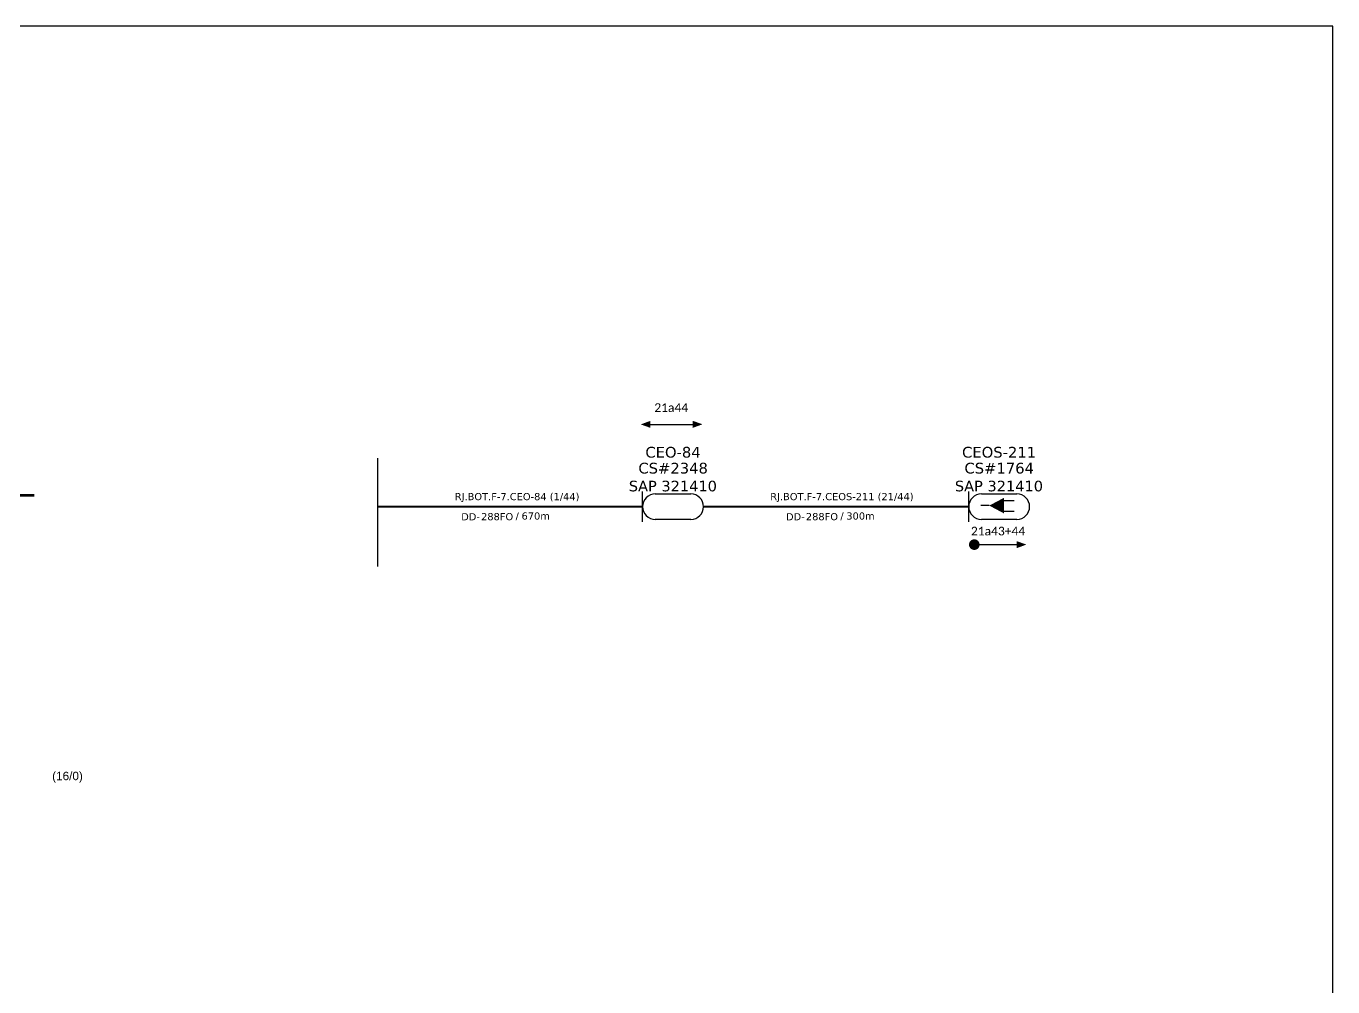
# Model space of a CAD drawing. Extents: x -89 to 2622484776, y -1852823961 to 1299.
# Drawn here: x 345.5 to 749.2, y 1002 to 1299 of the extents above; entities that cross this region are included whole.
import ezdxf
from ezdxf.enums import TextEntityAlignment as Align

# ---------------------------------------------------------------- set-up
doc = ezdxf.new("R2010")
doc.units = 0
for name, color, linetype, lineweight in [("20.0-LEGENDA DOS CDO'S", 1, 'Continuous', 0), ('20.1-CDO_INTERIOR', 1, 'Continuous', 0), ('40.1-ETIQUETAS', 1, 'Continuous', 20)]:
    doc.layers.add(name, color=color, linetype=linetype, lineweight=lineweight)
for name, color, linetype in [('20.4-CEOS', 1, 'Continuous'), ('20.5-CABO AÉREO', 1, 'Continuous'), ('CAP a instalar', 1, 'Continuous'), ('CEO', 5, 'Continuous'), ('SETA', 7, 'Continuous')]:
    doc.layers.add(name, color=color, linetype=linetype)
doc.styles.add('ARIAL', font='arial.ttf')
doc.styles.add('siredit', font='verdana.ttf')
doc.linetypes.add('FENCELINE1', pattern='A,0.25,-0.1,[133,ltypeshp.shx,S=0.1,R=0,X=-0.1,Y=0],-0.1,1', length=1.45)

# ---------------------------------------------------------------- blocks, each defined once
blk = doc.blocks.new('CDOI_INT')
at = {"layer": '20.1-CDO_INTERIOR', "color": 0, "lineweight": 18}
blk.add_lwpolyline([(4.25, -4.25), (4.25, 4.25), (0, 4.25), (0, -4.25)], close=True, dxfattribs=at)
blk.add_circle((2.12, 0), 1.36, dxfattribs=at)
blk.add_arc((0, 0), 4.25, 270, 90, dxfattribs=at)
at = {"layer": "20.0-LEGENDA DOS CDO'S", "color": 0, "style": 'ARIAL'}
for tag, p in [('CDO_N', (-0.08, 10.38)), ('SPLITER_1', (21.18, 10.38)), ('SURVEY', (-0.08, 8.2)), ('SPLITER_2', (21.19, 8.68)), ('SAP', (-0.08, 6.23)), ('1:XX', (5.94, -2.22)), ('UMS', (5.94, -4.24))]:
    blk.add_attdef(tag, p, '', height=1.36, dxfattribs=at)
blk.add_attdef('FIBRAS_UTILIZADAS', text='', height=1.36, dxfattribs=at).set_placement((15.34, 10.38), align=Align.CENTER)
blk = doc.blocks.new('ETIQUETA_RS5F')
at = {"layer": '40.1-ETIQUETAS', "color": 0, "style": 'siredit'}
blk.add_text('/', height=1.5, dxfattribs=at).set_placement((1.58, -1.95), align=Align.MIDDLE_RIGHT)
for tag, p in [('ETIQUETA_R_SECUNDARIA', (1.21, 2.1)), ('ETIQUETA_R_PRIMARIA', (1.21, 4.1)), ('F_ATIVAS/F_MORTAS', (1.14, -4.24))]:
    blk.add_attdef(tag, text='', height=1.5, dxfattribs=at).set_placement(p, align=Align.MIDDLE_CENTER)
for tag, p in [('TIPO_CABO', (-6.58, -2.12)), ('CAP_CABO', (0.4, -2.09))]:
    blk.add_attdef(tag, text='', height=1.5, dxfattribs=at).set_placement(p, align=Align.MIDDLE_RIGHT)
blk.add_attdef('METROS', text='', height=1.5, dxfattribs=at).set_placement((2.14, -1.95), align=Align.MIDDLE_LEFT)
for tag, p in [('FUSÃO_1', (0.85, -8.39)), ('FUSÃO_2', (0.85, -10.6)), ('FUSÃO_3', (0.85, -12.93)), ('FUSÃO_4', (0.85, -15.14)), ('FUSÃO_5', (0.85, -17.16))]:
    blk.add_attdef(tag, text='', height=1.5, dxfattribs=at).set_placement(p, align=Align.CENTER)

msp = doc.modelspace()

# ---------------------------------------------------------------- linework, layer by layer
msp.add_lwpolyline([(-89.32, 705.02), (749.25, 705.02), (749.25, 1299.02), (-89.32, 1299.02), (-89.32, 705.02)])
at = {"color": 7}
for points in [[(538.37, 1175.92), (551.45, 1175.92)], [(638.45, 1138.74), (651.53, 1138.74)]]:
    msp.add_lwpolyline(points, dxfattribs=at)
at = {"color": 7, "ltscale": 0.5}
msp.add_lwpolyline([(454.04, 1165.5), (454.04, 1132)], dxfattribs=at)
at = {"color": 7, "const_width": 1.64}
msp.add_lwpolyline([(637.63, 1138.73, 1), (639.27, 1138.74, 1)], format="xyb", close=True, dxfattribs=at)
at = {"layer": '20.4-CEOS', "color": 7}
for p, q in [((539.87, 1154.39), (550.87, 1154.39)), ((640.63, 1154.39), (651.63, 1154.39)), ((550.87, 1146.55), (539.87, 1146.55)), ((651.63, 1146.55), (640.63, 1146.55))]:
    msp.add_line(p, q, dxfattribs=at)
for points in [[(535.95, 1145.75), (535.95, 1155.2)], [(636.71, 1145.75), (636.71, 1155.2)], [(647.42, 1152.36), (650.76, 1152.36)], [(643.08, 1150.8), (640.44, 1150.8)], [(647.42, 1149.09), (650.76, 1149.09)]]:
    msp.add_lwpolyline(points, dxfattribs=at)
msp.add_lwpolyline([(643.08, 1150.8, 0, 4.84, 0), (647.62, 1150.8, 4.84, 4.84, 0)], format="xyseb", dxfattribs=at)
for centre, start, end in [((539.87, 1150.47), 90, 270), ((550.87, 1150.47), 270, 90), ((640.63, 1150.47), 90, 270), ((651.63, 1150.47), 270, 90)]:
    msp.add_arc(centre, 3.92, start, end, dxfattribs=at)
at = {"layer": '20.5-CABO AÉREO', "color": 7, "ltscale": 8, "const_width": 0.655}
for points in [[(454.04, 1150.47), (535.95, 1150.47)], [(554.79, 1150.47), (636.71, 1150.47)]]:
    msp.add_lwpolyline(points, dxfattribs=at)
at = {"layer": 'CAP a instalar', "color": 7, "ltscale": 5.3, "const_width": 0.734}
msp.add_lwpolyline([(236.73, 1153.98), (348.03, 1153.98)], dxfattribs=at)
at = {"layer": 'SETA', "color": 7}
for points in [[(538.38, 1174.83), (535.37, 1175.9), (538.37, 1177.01)], [(551.44, 1177.01), (554.45, 1175.94), (551.45, 1174.83)], [(651.52, 1139.83), (654.53, 1138.75), (651.53, 1137.64)]]:
    msp.add_solid(points, dxfattribs=at)

# ---------------------------------------------------------------- block references
at = {"layer": '40.1-ETIQUETAS', "color": 7}
ref = msp.add_blockref('ETIQUETA_RS5F', (495.38, 1150.47), dxfattribs=dict(at, xscale=1.474518340109819, yscale=1.474518340109819, zscale=1.474518340109819))
ref.add_attrib('ETIQUETA_R_SECUNDARIA', 'RJ.BOT.F-7.CEO-84 (1/44)', dxfattribs={"color": 0, "height": 2.2118, "style": 'siredit'}).set_placement((497.17, 1153.58), align=Align.MIDDLE_CENTER)
ref.add_attrib('TIPO_CABO', 'DD-', dxfattribs={"color": 0, "height": 2.212, "style": 'siredit'}).set_placement((485.67, 1147.35), align=Align.MIDDLE_RIGHT)
ref.add_attrib('CAP_CABO', '288FO', dxfattribs={"color": 0, "height": 2.212, "style": 'siredit'}).set_placement((495.96, 1147.39), align=Align.MIDDLE_RIGHT)
ref.add_attrib('METROS', '670m', dxfattribs={"color": 0, "height": 2.212, "style": 'siredit'}).set_placement((498.54, 1147.59), align=Align.MIDDLE_LEFT)
ref = msp.add_blockref('ETIQUETA_RS5F', (595.74, 1150.47), dxfattribs=dict(at, xscale=1.474518340109819, yscale=1.474518340109819, zscale=1.474518340109819))
ref.add_attrib('ETIQUETA_R_SECUNDARIA', 'RJ.BOT.F-7.CEOS-211 (21/44)', dxfattribs={"color": 0, "height": 2.2118, "style": 'siredit'}).set_placement((597.53, 1153.58), align=Align.MIDDLE_CENTER)
ref.add_attrib('TIPO_CABO', 'DD-', dxfattribs={"color": 0, "height": 2.212, "style": 'siredit'}).set_placement((586.04, 1147.35), align=Align.MIDDLE_RIGHT)
ref.add_attrib('CAP_CABO', '288FO', dxfattribs={"color": 0, "height": 2.212, "style": 'siredit'}).set_placement((596.33, 1147.39), align=Align.MIDDLE_RIGHT)
ref.add_attrib('METROS', '300m', dxfattribs={"color": 0, "height": 2.212, "style": 'siredit'}).set_placement((598.9, 1147.59), align=Align.MIDDLE_LEFT)
at = {"layer": 'CAP a instalar', "color": 1, "linetype": 'FENCELINE1', "ltscale": 5.3}
ref = msp.add_blockref('CDOI_INT', (333.63, 1046.06), dxfattribs=dict(at, xscale=1.913059779262159, yscale=1.913059779262159, zscale=1.913059779262159))
ref.add_attrib('CDO_N', 'BOT-21101', dxfattribs={"layer": "20.0-LEGENDA DOS CDO'S", "color": 0, "height": 2.602, "style": 'ARIAL'}).set_placement((333.47, 1065.92), align=Align.RIGHT)
ref.add_attrib('FIBRAS_UTILIZADAS', '(16/0)', dxfattribs={"layer": "20.0-LEGENDA DOS CDO'S", "color": 0, "height": 2.602, "style": 'ARIAL'}).set_placement((362.98, 1065.92), align=Align.RIGHT)
ref.add_attrib('SURVEY', '45 UMs ', dxfattribs={"layer": "20.0-LEGENDA DOS CDO'S", "color": 0, "height": 2.602, "style": 'ARIAL'}).set_placement((333.48, 1061.74), align=Align.RIGHT)

# ---------------------------------------------------------------- texts
at = {"layer": '20.4-CEOS', "color": 7, "style": 'siredit'}
for s, height, p in [('CS#2348', 3.322, (545.38, 1162.38)), ('CS#1764', 3.322, (646.14, 1162.38)), ('SAP 321410', 3.277, (545.3, 1156.85)), ('SAP 321410', 3.277, (646.06, 1156.85))]:
    msp.add_text(s, height=height, dxfattribs=at).set_placement(p, align=Align.MIDDLE_CENTER)
at = {"layer": '40.1-ETIQUETAS', "color": 7, "char_height": 2.6754, "width": 45.7013, "attachment_point": 5, "style": 'ARIAL'}
for s, insert in [('{\\fCalibri|b0|i0|c0|p34;21a44}', (544.79, 1181.08)), ('\\fCalibri|b0|i0|c0|p34;21a43+44', (645.78, 1142.91))]:
    msp.add_mtext(s, dxfattribs=dict(at, insert=insert))
at = {"layer": 'CEO', "color": 7, "style": 'siredit'}
for s, p in [('CEO-84', (545.34, 1167.3)), ('CEOS-211', (646.1, 1167.3))]:
    msp.add_text(s, height=3.322, dxfattribs=at).set_placement(p, align=Align.MIDDLE_CENTER)

doc.saveas('drawing.dxf')
